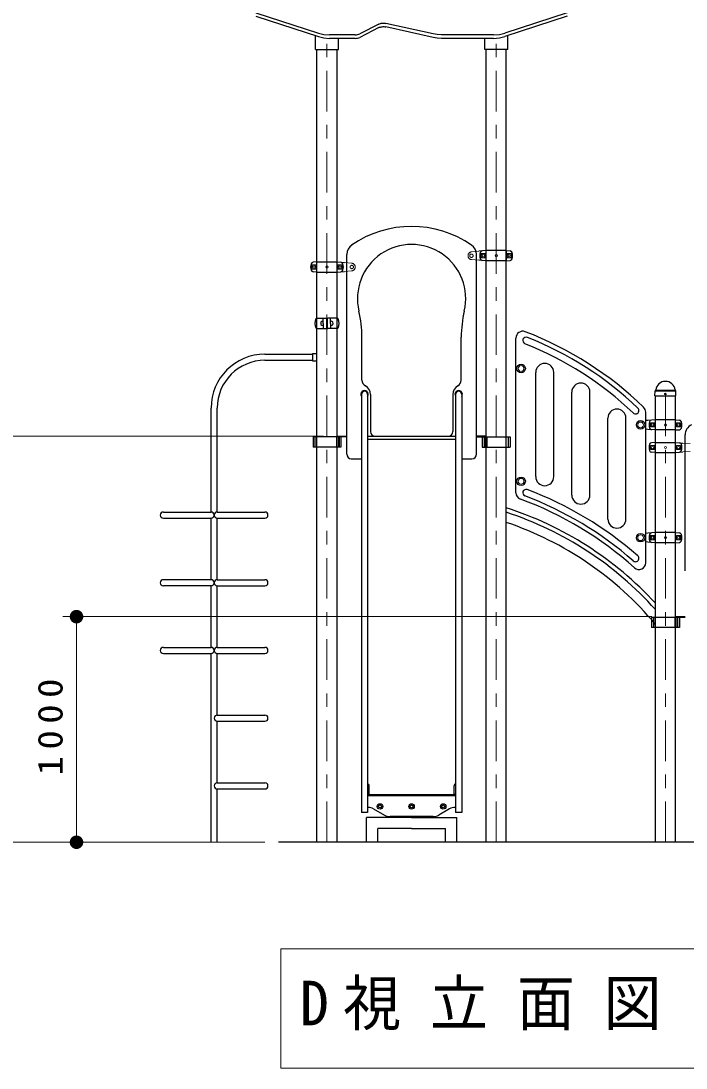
# Model space of a CAD drawing. Units: millimetres on the paper, scale 1:60. Extents: x -385 to 0, y -594 to 267.
# Drawn here: x -145.4 to -96.3, y -146.7 to -69.3 of the extents above; entities that cross this region are included whole.
import ezdxf

# ---------------------------------------------------------------- set-up
doc = ezdxf.new("R2010")
doc.units = ezdxf.units.MM
doc.linetypes.add('USER1', pattern=[4.5, 2.5, -2])
doc.linetypes.add('USER2', pattern=[6, 3, -1, 1, -1])
doc.layers.add('LY_1', color=7, linetype='Continuous', lineweight=25)
doc.styles.add('ＭＳ ゴシック', font='')
doc.styles.get('ＭＳ ゴシック').set_extended_font_data('MS Gothic')

# ---------------------------------------------------------------- blocks, each defined once
blk = doc.blocks.new('filled_dot')
at = {"color": 0, "linetype": 'Continuous', "lineweight": -2, "const_width": 1.25}
blk.add_lwpolyline([(-0.625, 0, 1), (0.625, 0, 1)], format="xyb", close=True, dxfattribs=at)

msp = doc.modelspace()

# ---------------------------------------------------------------- linework, layer by layer
at = {"layer": 'LY_1'}
for p, q in [((-128.023, -68.739), (-123.414, -70.25)), ((-105.036, -68.739), (-109.645, -70.25)), ((-128.023, -68.998), (-123.414, -70.509)), ((-118.949, -69.581), (-120.359, -70.303)), ((-114.93, -70.311), (-118.434, -69.528)), ((-105.036, -68.998), (-109.645, -70.509)), ((-120.692, -70.376), (-122.587, -70.376)), ((-118.949, -69.841), (-120.359, -70.562)), ((-114.93, -70.57), (-118.434, -69.787)), ((-110.472, -70.376), (-114.325, -70.376)), ((-123.626, -71.454), (-123.626, -70.439)), ((-120.692, -70.635), (-122.587, -70.635)), ((-121.933, -71.454), (-121.933, -70.635)), ((-110.472, -70.635), (-114.325, -70.635)), ((-111.126, -71.454), (-111.126, -70.635)), ((-109.433, -71.454), (-109.433, -70.439)), ((-123.626, -71.454), (-121.933, -71.454)), ((-123.522, -130.029), (-123.522, -71.454)), ((-122.037, -130.029), (-122.037, -71.454)), ((-109.433, -71.454), (-111.126, -71.454)), ((-111.022, -130.029), (-111.022, -71.454)), ((-109.537, -130.029), (-109.537, -71.454)), ((-121.321, -101.362), (-121.321, -86.599)), ((-111.738, -101.362), (-111.738, -86.599)), ((-111.046, -86.321), (-111.571, -86.367)), ((-109.513, -86.321), (-111.046, -86.321)), ((-109.513, -86.321), (-109.25, -86.344)), ((-123.546, -87.154), (-123.809, -87.177)), ((-123.546, -87.154), (-122.012, -87.154)), ((-122.013, -87.154), (-121.488, -87.2)), ((-111.046, -87.071), (-111.571, -87.025)), ((-109.513, -87.071), (-111.046, -87.071)), ((-109.513, -87.071), (-109.25, -87.048)), ((-123.546, -87.904), (-123.809, -87.881)), ((-123.546, -87.904), (-122.012, -87.904)), ((-122.013, -87.904), (-121.488, -87.858)), ((-123.548, -91.321), (-122.838, -91.321)), ((-123.05, -91.541), (-123.084, -91.54)), ((-123.05, -91.85), (-123.084, -91.852)), ((-123.05, -91.696), (-123.05, -91.337)), ((-123.05, -91.696), (-123.05, -92.054)), ((-122.804, -91.354), (-122.804, -92.037)), ((-122.754, -91.354), (-122.754, -92.037)), ((-122.011, -91.321), (-122.721, -91.321)), ((-122.508, -91.696), (-122.508, -91.337)), ((-122.508, -91.541), (-122.475, -91.54)), ((-122.508, -91.696), (-122.508, -92.054)), ((-122.508, -91.85), (-122.475, -91.852)), ((-123.546, -92.071), (-122.838, -92.071)), ((-122.011, -92.071), (-122.721, -92.071)), ((-120.196, -95.881), (-120.196, -92.71)), ((-112.863, -95.881), (-112.863, -92.71)), ((-108.821, -104.209), (-108.821, -92.777)), ((-127.363, -93.969), (-123.839, -93.969)), ((-123.839, -93.929), (-123.522, -93.929)), ((-123.839, -93.929), (-123.839, -94.462)), ((-127.363, -94.422), (-123.839, -94.422)), ((-123.839, -94.462), (-123.522, -94.462)), ((-107.363, -103.018), (-107.363, -95.315)), ((-106.029, -103.018), (-106.029, -95.315)), ((-98.526, -96.658), (-98.508, -96.64)), ((-97.033, -96.658), (-97.051, -96.64)), ((-120.233, -96.939), (-120.233, -127.822)), ((-119.779, -96.939), (-119.779, -127.822)), ((-119.571, -96.939), (-119.571, -99.689)), ((-113.488, -96.939), (-113.488, -99.689)), ((-113.279, -96.939), (-113.279, -127.822)), ((-112.826, -96.939), (-112.826, -127.822)), ((-104.696, -104.377), (-104.696, -96.768)), ((-103.363, -104.377), (-103.363, -96.768)), ((-98.554, -97.037), (-98.547, -96.707)), ((-98.545, -97.045), (-98.554, -97.037)), ((-98.545, -97.045), (-97.013, -97.045)), ((-98.522, -130.029), (-98.522, -97.045)), ((-97.037, -130.029), (-97.037, -97.045)), ((-97.005, -97.037), (-97.013, -97.045)), ((-97.005, -97.037), (-97.012, -96.707)), ((-131.339, -105.636), (-131.339, -97.946)), ((-130.886, -105.636), (-130.886, -97.946)), ((-102.029, -106.156), (-102.029, -98.689)), ((-100.696, -106.156), (-100.696, -98.689)), ((-99.238, -109.384), (-99.238, -98.253)), ((-99.071, -98.866), (-99.238, -98.878)), ((-98.546, -98.82), (-99.071, -98.866)), ((-97.013, -98.82), (-98.546, -98.82)), ((-97.013, -98.82), (-96.75, -98.843)), ((-99.071, -99.524), (-99.238, -99.512)), ((-98.546, -99.57), (-99.071, -99.524)), ((-97.013, -99.57), (-98.546, -99.57)), ((-97.013, -99.57), (-96.75, -99.547)), ((-123.81, -100.082), (-123.81, -100.832)), ((-121.321, -100.082), (-123.81, -100.082)), ((-123.671, -100.082), (-123.671, -100.832)), ((-122.084, -100.082), (-122.084, -100.832)), ((-122.037, -100.029), (-121.321, -100.029)), ((-121.928, -100.082), (-121.928, -100.832)), ((-121.879, -100.082), (-121.879, -100.832)), ((-121.749, -100.082), (-121.749, -100.832)), ((-119.779, -100.029), (-113.279, -100.029)), ((-119.779, -100.246), (-113.279, -100.246)), ((-111.022, -100.029), (-111.738, -100.029)), ((-111.738, -100.082), (-109.249, -100.082)), ((-111.31, -100.082), (-111.31, -100.832)), ((-111.18, -100.082), (-111.18, -100.832)), ((-111.131, -100.082), (-111.131, -100.832)), ((-110.975, -100.082), (-110.975, -100.832)), ((-109.388, -100.082), (-109.388, -100.832)), ((-109.249, -100.082), (-109.249, -100.832)), ((-98.546, -100.487), (-98.809, -100.51)), ((-98.546, -100.487), (-97.012, -100.487)), ((-97.013, -100.487), (-96.488, -100.533)), ((-96.321, -109.979), (-96.321, -99.932)), ((-121.749, -100.832), (-123.81, -100.832)), ((-111.31, -100.832), (-109.249, -100.832)), ((-98.546, -101.237), (-98.809, -101.214)), ((-98.546, -101.237), (-97.012, -101.237)), ((-97.013, -101.237), (-96.488, -101.191)), ((-120.988, -101.696), (-120.233, -101.696)), ((-112.826, -101.696), (-112.071, -101.696)), ((-134.863, -105.636), (-131.339, -105.636)), ((-130.886, -105.636), (-127.363, -105.636)), ((-134.863, -106.089), (-131.339, -106.089)), ((-131.339, -110.636), (-131.339, -106.089)), ((-130.886, -110.636), (-130.886, -106.089)), ((-130.886, -106.089), (-127.363, -106.089)), ((-99.071, -107.199), (-99.238, -107.212)), ((-98.546, -107.153), (-99.071, -107.199)), ((-97.013, -107.153), (-98.546, -107.153)), ((-97.013, -107.153), (-96.75, -107.176)), ((-99.071, -107.857), (-99.238, -107.845)), ((-98.546, -107.903), (-99.071, -107.857)), ((-97.013, -107.903), (-98.546, -107.903)), ((-97.013, -107.903), (-96.75, -107.88)), ((-131.339, -110.636), (-134.863, -110.636)), ((-131.339, -111.089), (-134.863, -111.089)), ((-131.339, -115.636), (-131.339, -111.089)), ((-130.886, -110.636), (-127.363, -110.636)), ((-130.886, -115.636), (-130.886, -111.089)), ((-130.886, -111.089), (-127.363, -111.089)), ((-98.81, -113.416), (-98.81, -114.166)), ((-96.321, -113.416), (-98.81, -113.416)), ((-98.671, -113.416), (-98.671, -114.166)), ((-97.084, -113.416), (-97.084, -114.166)), ((-97.037, -113.362), (-96.321, -113.362)), ((-96.928, -113.416), (-96.928, -114.166)), ((-96.879, -113.416), (-96.879, -114.166)), ((-96.749, -113.416), (-96.749, -114.166)), ((-96.749, -114.166), (-98.81, -114.166)), ((-134.863, -115.636), (-131.339, -115.636)), ((-130.886, -115.636), (-127.363, -115.636)), ((-134.863, -116.089), (-131.339, -116.089)), ((-131.339, -130.029), (-131.339, -116.089)), ((-130.886, -116.089), (-127.363, -116.089)), ((-130.886, -120.636), (-130.886, -116.089)), ((-130.886, -120.636), (-127.363, -120.636)), ((-130.886, -121.089), (-127.363, -121.089)), ((-130.886, -125.636), (-130.886, -121.089)), ((-130.886, -125.636), (-127.363, -125.636)), ((-130.886, -126.089), (-127.363, -126.089)), ((-130.886, -130.029), (-130.886, -126.089)), ((-119.663, -126.446), (-119.663, -125.862)), ((-113.396, -126.446), (-113.396, -125.862)), ((-113.279, -126.529), (-119.779, -126.529)), ((-113.279, -126.599), (-119.779, -126.599)), ((-119.779, -127.449), (-119.752, -127.449)), ((-119.335, -127.561), (-118.538, -128.021)), ((-113.724, -127.561), (-114.521, -128.021)), ((-113.307, -127.449), (-113.279, -127.449)), ((-119.779, -127.822), (-120.233, -127.822)), ((-119.863, -130.029), (-119.863, -128.19)), ((-116.529, -128.19), (-119.863, -128.19)), ((-118.196, -128.129), (-118.196, -128.19)), ((-114.937, -128.133), (-118.121, -128.133)), ((-118.096, -128.133), (-118.096, -128.19)), ((-116.529, -128.19), (-113.196, -128.19)), ((-114.963, -128.133), (-114.963, -128.19)), ((-114.863, -128.129), (-114.863, -128.19)), ((-112.826, -127.822), (-113.279, -127.822)), ((-113.196, -130.029), (-113.196, -128.19)), ((-116.529, -129.023), (-119.029, -129.023)), ((-119.029, -130.029), (-119.029, -129.023)), ((-116.529, -129.023), (-114.029, -129.023)), ((-114.029, -130.029), (-114.029, -129.023)), ((-41.741, -130.029), (-126.36, -130.029))]:
    msp.add_line(p, q, dxfattribs=at)
at = {"layer": 'LY_1', "linetype": 'USER2', "lineweight": 13}
for p, q in [((-122.779, -130.029), (-122.779, -70.029)), ((-110.279, -130.029), (-110.279, -70.029)), ((-97.779, -130.029), (-97.779, -96.696))]:
    msp.add_line(p, q, dxfattribs=at)
at = {"layer": 'LY_1', "linetype": 'USER1', "lineweight": 13}
for p, q in [((-111.571, -86.367), (-112.097, -86.405)), ((-111.029, -86.337), (-111.029, -87.054)), ((-109.529, -86.337), (-109.529, -87.054)), ((-123.529, -87.171), (-123.529, -87.887)), ((-122.029, -87.171), (-122.029, -87.887)), ((-121.488, -87.2), (-120.962, -87.239)), ((-111.571, -87.025), (-112.097, -86.986)), ((-121.488, -87.858), (-120.962, -87.819)), ((-98.521, -96.696), (-97.038, -96.696)), ((-98.529, -100.504), (-98.529, -101.221)), ((-97.029, -100.504), (-97.029, -101.221)), ((-96.488, -100.533), (-95.962, -100.572)), ((-96.488, -101.191), (-95.962, -101.153))]:
    msp.add_line(p, q, dxfattribs=at)
at = {"layer": 'LY_1', "lineweight": 13}
for p, q in [((-111.084, -86.542), (-111.392, -86.542)), ((-111.392, -86.85), (-111.392, -86.542)), ((-109.475, -86.542), (-109.167, -86.542)), ((-109.167, -86.85), (-109.167, -86.542)), ((-123.584, -87.375), (-123.892, -87.375)), ((-123.892, -87.683), (-123.892, -87.375)), ((-121.975, -87.375), (-121.667, -87.375)), ((-121.667, -87.683), (-121.667, -87.375)), ((-111.084, -86.85), (-111.392, -86.85)), ((-109.475, -86.85), (-109.167, -86.85)), ((-123.584, -87.683), (-123.892, -87.683)), ((-121.975, -87.683), (-121.667, -87.683)), ((-98.524, -96.687), (-97.035, -96.687)), ((-98.494, -96.629), (-97.068, -96.629)), ((-98.584, -99.041), (-98.892, -99.041)), ((-98.892, -99.349), (-98.892, -99.041)), ((-98.584, -99.349), (-98.892, -99.349)), ((-96.975, -99.041), (-96.667, -99.041)), ((-96.975, -99.349), (-96.667, -99.349)), ((-96.667, -99.349), (-96.667, -99.041)), ((-123.037, -100.029), (-150.614, -100.029)), ((-98.584, -100.708), (-98.892, -100.708)), ((-98.892, -101.016), (-98.892, -100.708)), ((-98.584, -101.016), (-98.892, -101.016)), ((-96.975, -100.708), (-96.667, -100.708)), ((-96.975, -101.016), (-96.667, -101.016)), ((-96.667, -101.016), (-96.667, -100.708)), ((-98.584, -107.374), (-98.892, -107.374)), ((-98.892, -107.682), (-98.892, -107.374)), ((-96.975, -107.374), (-96.667, -107.374)), ((-96.667, -107.682), (-96.667, -107.374)), ((-98.584, -107.682), (-98.892, -107.682)), ((-96.975, -107.682), (-96.667, -107.682)), ((-98.779, -113.362), (-142.279, -113.362)), ((-141.279, -130.029), (-141.279, -113.362)), ((-127.36, -130.029), (-150.614, -130.029)), ((-127.36, -130.029), (-142.279, -130.029)), ((-126.179, -137.913), (-126.179, -146.713)), ((-69.379, -137.913), (-126.179, -137.913)), ((-126.179, -146.713), (-69.379, -146.713))]:
    msp.add_line(p, q, dxfattribs=at)
at = {"layer": 'LY_1'}
for points in [[(-118.949, -69.581), (-118.894, -69.557), (-118.835, -69.537), (-118.771, -69.523), (-118.705, -69.513), (-118.636, -69.509), (-118.568, -69.51), (-118.5, -69.516), (-118.434, -69.528)], [(-123.414, -70.25), (-123.015, -70.344), (-122.587, -70.376)], [(-120.692, -70.376), (-120.601, -70.371), (-120.514, -70.357), (-120.432, -70.334), (-120.359, -70.303)], [(-118.949, -69.841), (-118.894, -69.816), (-118.835, -69.797), (-118.771, -69.782), (-118.705, -69.772), (-118.636, -69.768), (-118.568, -69.769), (-118.5, -69.776), (-118.434, -69.787)], [(-114.325, -70.376), (-114.633, -70.359), (-114.93, -70.311)], [(-110.472, -70.376), (-110.044, -70.344), (-109.645, -70.25)], [(-123.414, -70.509), (-123.015, -70.603), (-122.587, -70.635)], [(-120.692, -70.635), (-120.601, -70.63), (-120.514, -70.616), (-120.432, -70.593), (-120.359, -70.562)], [(-114.325, -70.635), (-114.633, -70.619), (-114.93, -70.57)], [(-110.472, -70.635), (-110.044, -70.603), (-109.645, -70.509)]]:
    msp.add_lwpolyline(points, dxfattribs=at)
at = {"layer": 'LY_1', "linetype": 'USER1', "lineweight": 13}
for centre in [(-112.113, -86.696), (-120.946, -87.529)]:
    msp.add_circle(centre, 0.125, dxfattribs=at)
at = {"layer": 'LY_1', "lineweight": 13}
for centre, radius in [((-111.238, -86.696), 0.154), ((-111.238, -86.696), 0.0833), ((-110.279, -86.696), 0.0833), ((-109.321, -86.696), 0.154), ((-109.321, -86.696), 0.0833), ((-123.738, -87.529), 0.154), ((-121.821, -87.529), 0.154), ((-123.738, -87.529), 0.0833), ((-122.779, -87.529), 0.0833), ((-121.821, -87.529), 0.0833), ((-108.446, -95.028), 0.212), ((-99.613, -99.195), 0.212), ((-98.738, -99.195), 0.154), ((-98.738, -99.195), 0.0833), ((-97.779, -99.195), 0.0833), ((-96.821, -99.195), 0.154), ((-96.821, -99.195), 0.0833), ((-98.738, -100.862), 0.154), ((-98.738, -100.862), 0.0833), ((-97.779, -100.862), 0.0833), ((-96.821, -100.862), 0.154), ((-96.821, -100.862), 0.0833), ((-108.446, -103.362), 0.212), ((-99.613, -107.528), 0.212), ((-98.738, -107.528), 0.154), ((-98.738, -107.528), 0.0833), ((-97.779, -107.528), 0.0833), ((-96.821, -107.528), 0.154), ((-96.821, -107.528), 0.0833)]:
    msp.add_circle(centre, radius, dxfattribs=at)
at = {"layer": 'LY_1'}
for centre, radius in [((-108.446, -95.028), 0.317), ((-97.779, -96.912), 0.05), ((-99.613, -99.195), 0.317), ((-108.446, -103.362), 0.317), ((-99.613, -107.528), 0.317), ((-118.863, -127.383), 0.2), ((-118.863, -127.383), 0.108), ((-116.529, -127.383), 0.2), ((-116.529, -127.383), 0.108), ((-114.196, -127.383), 0.2), ((-114.196, -127.383), 0.108)]:
    msp.add_circle(centre, radius, dxfattribs=at)
for centre, radius, start, end in [((-116.529, -92.317), 7.788, 55.31079, 124.68922), ((-116.529, -89.862), 4, 346.64882, 193.35118), ((-120.488, -86.599), 0.833, 123.36701, 180), ((-112.571, -86.599), 0.833, 0, 56.63299), ((-110.654, -86.696), 0.833, 163.80375, 196.19625), ((-111.295, -86.51), 0.167, 95, 163.80375), ((-109.264, -86.51), 0.167, 16.19625, 85), ((-109.904, -86.696), 0.833, 343.80375, 16.19625), ((-123.154, -87.529), 0.833, 163.80375, 196.19625), ((-123.795, -87.343), 0.167, 95, 163.80375), ((-121.764, -87.343), 0.167, 16.19625, 85), ((-122.404, -87.529), 0.833, 343.80375, 16.19625), ((-111.295, -86.882), 0.167, 196.19625, 265), ((-109.264, -86.882), 0.167, 275, 343.80375), ((-123.795, -87.715), 0.167, 196.19625, 265), ((-121.764, -87.715), 0.167, 275, 343.80375), ((-128.529, -92.71), 8.333, 0, 13.35118), ((-104.529, -92.71), 8.333, 166.64882, 180), ((-122.736, -91.696), 0.935, 159.19706, 200.80294), ((-123.548, -91.387), 0.0667, 90, 159.19706), ((-123.548, -92.004), 0.0667, 200.80294, 270), ((-123.089, -91.696), 0.156, 88, 272), ((-123.034, -91.337), 0.0167, 90, 180), ((-123.034, -92.054), 0.0167, 180, 270), ((-122.838, -91.354), 0.0333, 0, 90), ((-122.838, -92.037), 0.0333, 270, 0), ((-122.721, -91.354), 0.0333, 90, 180), ((-122.721, -92.037), 0.0333, 180, 270), ((-122.525, -91.337), 0.0167, 0, 90), ((-122.525, -92.054), 0.0167, 270, 0), ((-122.47, -91.696), 0.156, 268, 92), ((-122.011, -91.387), 0.0667, 20.80294, 90), ((-122.011, -92.004), 0.0667, 270, 339.19706), ((-122.823, -91.696), 0.935, 339.19706, 20.80294), ((-108.321, -92.777), 0.5, 69.05344, 180), ((-108.071, -92.964), 0.25, 68.37206, 248.37206), ((-117.378, -116.436), 25.833, 45.86807, 69.05344), ((-117.378, -116.436), 25.5, 46.47193, 68.37206), ((-117.378, -116.436), 25, 46.47193, 68.37206), ((-127.363, -97.946), 3.977, 90, 180), ((-127.363, -97.946), 3.523, 90, 180), ((-106.696, -95.315), 0.667, 0, 180), ((-119.696, -95.881), 0.5, 180, 241.13426), ((-113.363, -95.881), 0.5, 298.86574, 0), ((-120.006, -96.939), 0.275, 325.51176, 214.48824), ((-120.279, -96.939), 0.708, 0, 61.13426), ((-112.779, -96.939), 0.708, 118.86574, 180), ((-113.053, -96.939), 0.275, 325.51176, 214.48824), ((-104.029, -96.768), 0.667, 0, 180), ((-98.477, -96.708), 0.07, 135, 178.99605), ((-98.541, -96.607), 0.0467, 315, 353.3676), ((-97.779, -96.696), 0.72, 90, 173.3676), ((-97.779, -96.696), 0.72, 6.6324, 90), ((-97.018, -96.607), 0.0467, 186.6324, 225), ((-97.082, -96.708), 0.07, 1.00395, 45), ((-120.006, -96.939), 0.227, 0, 180), ((-113.053, -96.939), 0.227, 0, 180), ((-101.363, -98.689), 0.667, 0, 180), ((-99.988, -98.129), 0.25, 226.47193, 46.47193), ((-99.738, -98.253), 0.5, 0, 45.86807), ((-98.154, -99.195), 0.833, 163.80375, 196.19625), ((-98.795, -99.009), 0.167, 95, 163.80375), ((-96.764, -99.009), 0.167, 16.19625, 85), ((-97.404, -99.195), 0.833, 343.80375, 16.19625), ((-119.238, -99.689), 0.333, 180, 270), ((-113.821, -99.689), 0.333, 270, 0), ((-98.795, -99.381), 0.167, 196.19625, 265), ((-96.764, -99.381), 0.167, 275, 343.80375), ((-95.488, -99.932), 0.833, 116.57346, 180), ((-98.795, -100.676), 0.167, 95, 163.80375), ((-96.764, -100.676), 0.167, 16.19625, 85), ((-98.154, -100.862), 0.833, 163.80375, 196.19625), ((-98.795, -101.048), 0.167, 196.19625, 265), ((-96.764, -101.048), 0.167, 275, 343.80375), ((-97.404, -100.862), 0.833, 343.80375, 16.19625), ((-120.988, -101.362), 0.333, 180, 270), ((-112.071, -101.362), 0.333, 270, 0), ((-106.696, -103.018), 0.667, 180, 0), ((-108.321, -104.209), 0.5, 180, 249.88404), ((-108.071, -104.213), 0.25, 69.37194, 249.37194), ((-117.378, -128.936), 26.667, 48.83013, 69.37194), ((-104.029, -104.377), 0.667, 180, 0), ((-117.378, -128.936), 25.833, 47.94292, 69.88404), ((-117.378, -128.936), 26.167, 48.83013, 69.37194), ((-134.863, -105.862), 0.227, 90, 270), ((-131.339, -105.862), 0.227, 270, 90), ((-130.886, -105.862), 0.227, 90, 270), ((-127.363, -105.862), 0.227, 270, 90), ((-117.418, -129.75), 25.672, 42.60283, 72.12115), ((-117.418, -129.75), 25.356, 41.81889, 71.89017), ((-117.418, -129.75), 24.644, 39.93461, 71.34822), ((-101.363, -106.156), 0.667, 180, 0), ((-98.154, -107.528), 0.833, 163.80375, 196.19625), ((-98.795, -107.342), 0.167, 95, 163.80375), ((-96.764, -107.342), 0.167, 16.19625, 85), ((-97.404, -107.528), 0.833, 343.80375, 16.19625), ((-98.795, -107.714), 0.167, 196.19625, 265), ((-96.764, -107.714), 0.167, 275, 343.80375), ((-99.988, -109.051), 0.25, 228.83013, 48.83013), ((-99.738, -109.384), 0.5, 227.94292, 0), ((-134.863, -110.862), 0.227, 90, 270), ((-131.339, -110.862), 0.227, 270, 90), ((-130.886, -110.862), 0.227, 90, 270), ((-127.363, -110.862), 0.227, 270, 90), ((-134.863, -115.862), 0.227, 90, 270), ((-131.339, -115.862), 0.227, 270, 90), ((-130.886, -115.862), 0.227, 90, 270), ((-127.363, -115.862), 0.227, 270, 90), ((-130.886, -120.862), 0.227, 90, 270), ((-127.363, -120.862), 0.227, 270, 90), ((-130.886, -125.862), 0.227, 90, 270), ((-127.363, -125.862), 0.227, 270, 90), ((-119.829, -125.862), 0.167, 0, 72.5424), ((-113.229, -125.862), 0.167, 107.4576, 180), ((-119.746, -126.446), 0.0833, 270, 0), ((-113.313, -126.446), 0.0833, 180, 270), ((-119.752, -128.283), 0.833, 60, 90), ((-113.307, -128.283), 0.833, 90, 120), ((-118.121, -127.299), 0.833, 240, 270), ((-114.937, -127.299), 0.833, 270, 300)]:
    msp.add_arc(centre, radius, start, end, dxfattribs=at)
at = {"layer": 'LY_1', "linetype": 'USER1', "lineweight": 13}
for centre, radius, start, end in [((-112.071, -86.696), 0.291, 95, 265), ((-111.046, -86.337), 0.0167, 0, 91.98888), ((-122.013, -87.171), 0.0167, 88.01112, 180), ((-120.988, -87.529), 0.291, 275, 85), ((-111.046, -87.054), 0.0167, 270, 0), ((-122.013, -87.887), 0.0167, 180, 270), ((-97.013, -100.504), 0.0167, 88.01112, 180), ((-97.013, -101.221), 0.0167, 180, 270)]:
    msp.add_arc(centre, radius, start, end, dxfattribs=at)
at = {"layer": 'LY_1', "lineweight": 13}
for centre, start, end in [((-113.217, -86.696), 355.87048, 4.12952), ((-107.342, -86.696), 175.87048, 184.12952), ((-125.717, -87.529), 355.87048, 4.12952), ((-119.842, -87.529), 175.87048, 184.12952), ((-100.717, -99.195), 355.87048, 4.12952), ((-94.842, -99.195), 175.87048, 184.12952), ((-100.717, -100.862), 355.87048, 4.12952), ((-94.842, -100.862), 175.87048, 184.12952), ((-100.717, -107.528), 355.87048, 4.12952), ((-94.842, -107.528), 175.87048, 184.12952)]:
    msp.add_arc(centre, 2.139, start, end, dxfattribs=at)

# ---------------------------------------------------------------- block references
at = {"layer": 'LY_1', "lineweight": 13, "xscale": 0.4, "yscale": 0.4}
for p, rotation in [((-141.279, -113.362), 270), ((-141.279, -130.029), 90)]:
    msp.add_blockref('filled_dot', p, dxfattribs=dict(at, rotation=rotation))

# ---------------------------------------------------------------- texts
at = {"layer": 'LY_1', "insert": (-142.279, -121.275), "char_height": 1.833, "attachment_point": 8, "rotation": 90, "style": 'ＭＳ ゴシック'}
msp.add_mtext('\\T1.33;\\W1.15;1000', dxfattribs=at)
at = {"layer": 'LY_1', "insert": (-124.779, -142.313), "char_height": 3.299, "attachment_point": 4, "style": 'ＭＳ ゴシック'}
msp.add_mtext('\\T1.5;\\W0.95;D視立面図\u3000S=1/60', dxfattribs=at)

doc.saveas('drawing.dxf')
